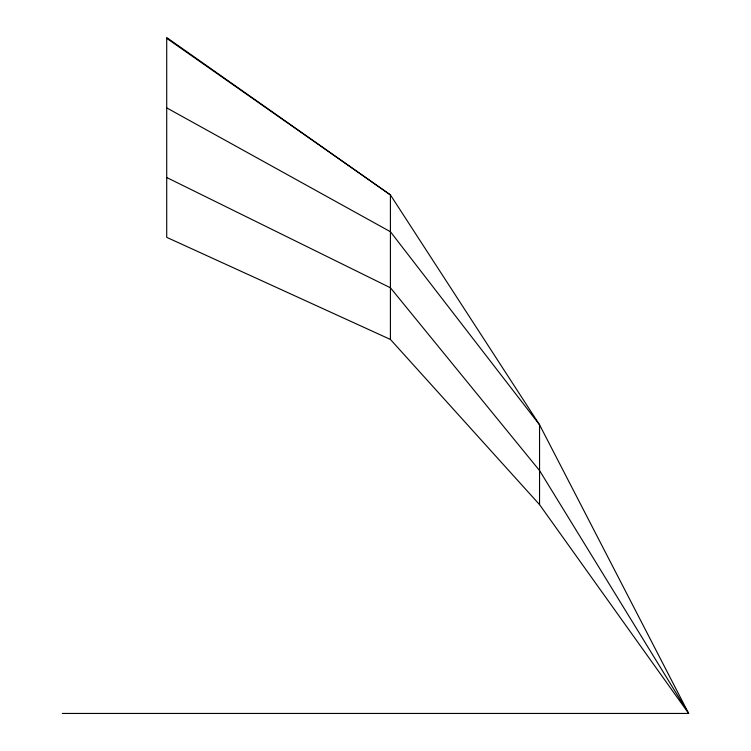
<?xml version="1.0" encoding="UTF-8"?>
<svg xmlns="http://www.w3.org/2000/svg" width="751" height="751" viewBox="0 0 751 751"><rect width="100%" height="100%" fill="white"/><g stroke="black" fill="none" stroke-linecap="round" stroke-linejoin="round"><path stroke-width="1.13" d="M62.324 713.45L688.676 713.45L539.547 424.784L390.417 194.922L166.713 37.55L166.713 237.344L390.417 339.443L539.547 504.625L688.676 713.45L539.547 470.548L390.417 287.764L166.713 177.518M166.713 107.872L390.417 231.721L539.547 424.784L539.547 504.625M166.713 38.301L390.417 194.922L390.417 339.443"/></g></svg>
